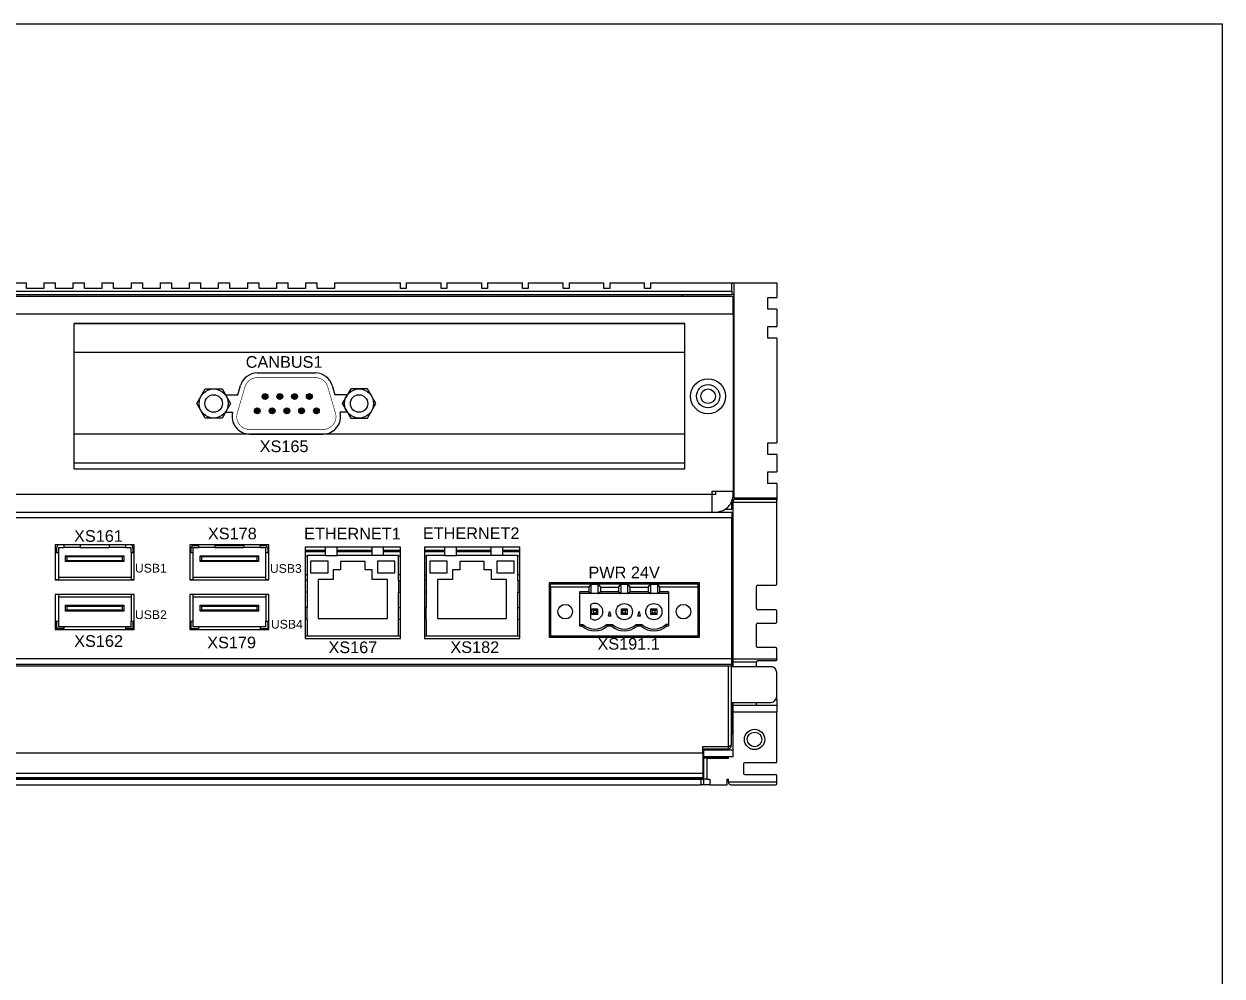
# Model space of a CAD drawing. Extents: x -2364 to 9601, y -871 to 1549.
# Drawn here: x -2149.9 to -1943.9, y 1113.9 to 1277.5 of the extents above; entities that cross this region are included whole.
import ezdxf

# ---------------------------------------------------------------- set-up
doc = ezdxf.new("R2010")
doc.units = 0
doc.layers.get('0').update_dxf_attribs({"linetype": 'CONTINUOUS'})

msp = doc.modelspace()

# ---------------------------------------------------------------- linework, layer by layer
at = {"color": 7, "linetype": 'Continuous'}
for p, q in [((-2151.45959, 1233.02491), (-2149.45959, 1233.02491)), ((-2149.45959, 1232.02491), (-2149.45959, 1233.02491)), ((-2146.45959, 1232.02491), (-2149.45959, 1232.02491)), ((-2146.45959, 1233.02491), (-2144.45959, 1233.02491)), ((-2146.45959, 1233.02491), (-2146.45959, 1232.02491)), ((-2144.45959, 1232.02491), (-2144.45959, 1233.02491)), ((-2141.45959, 1232.02491), (-2144.45959, 1232.02491)), ((-2141.45959, 1233.02491), (-2139.45959, 1233.02491)), ((-2141.45959, 1233.02491), (-2141.45959, 1232.02491)), ((-2139.45959, 1232.02491), (-2139.45959, 1233.02491)), ((-2136.45959, 1232.02491), (-2139.45959, 1232.02491)), ((-2136.45959, 1233.02491), (-2134.45959, 1233.02491)), ((-2136.45959, 1233.02491), (-2136.45959, 1232.02491)), ((-2134.45959, 1232.02491), (-2134.45959, 1233.02491)), ((-2131.45959, 1232.02491), (-2134.45959, 1232.02491)), ((-2131.45959, 1233.02491), (-2129.45959, 1233.02491)), ((-2131.45959, 1233.02491), (-2131.45959, 1232.02491)), ((-2129.45959, 1232.02491), (-2129.45959, 1233.02491)), ((-2126.45959, 1232.02491), (-2129.45959, 1232.02491)), ((-2126.45959, 1233.02491), (-2124.45959, 1233.02491)), ((-2126.45959, 1233.02491), (-2126.45959, 1232.02491)), ((-2124.45959, 1232.02491), (-2124.45959, 1233.02491)), ((-2121.45959, 1232.02491), (-2124.45959, 1232.02491)), ((-2121.45959, 1233.02491), (-2119.45959, 1233.02491)), ((-2121.45959, 1233.02491), (-2121.45959, 1232.02491)), ((-2119.45959, 1232.02491), (-2119.45959, 1233.02491)), ((-2116.45959, 1232.02491), (-2119.45959, 1232.02491)), ((-2116.45959, 1233.02491), (-2114.45959, 1233.02491)), ((-2116.45959, 1233.02491), (-2116.45959, 1232.02491)), ((-2114.45959, 1232.02491), (-2114.45959, 1233.02491)), ((-2111.45959, 1232.02491), (-2114.45959, 1232.02491)), ((-2111.45959, 1233.02491), (-2109.45959, 1233.02491)), ((-2111.45959, 1233.02491), (-2111.45959, 1232.02491)), ((-2109.45959, 1232.02491), (-2109.45959, 1233.02491)), ((-2106.45959, 1232.02491), (-2109.45959, 1232.02491)), ((-2106.45959, 1233.02491), (-2104.45959, 1233.02491)), ((-2106.45959, 1233.02491), (-2106.45959, 1232.02491)), ((-2104.45959, 1232.02491), (-2104.45959, 1233.02491)), ((-2101.45959, 1232.02491), (-2104.45959, 1232.02491)), ((-2101.45959, 1233.02491), (-2099.45959, 1233.02491)), ((-2101.45959, 1233.02491), (-2101.45959, 1232.02491)), ((-2099.45959, 1232.02491), (-2099.45959, 1233.02491)), ((-2096.45959, 1232.02491), (-2099.45959, 1232.02491)), ((-2096.45959, 1233.02491), (-2085.15959, 1233.02491)), ((-2096.45959, 1233.02491), (-2096.45959, 1232.02491)), ((-2085.15959, 1232.02491), (-2085.15959, 1233.02491)), ((-2084.15959, 1232.02491), (-2085.15959, 1232.02491)), ((-2084.15959, 1233.02491), (-2078.15959, 1233.02491)), ((-2084.15959, 1233.02491), (-2084.15959, 1232.02491)), ((-2078.15959, 1232.02491), (-2078.15959, 1233.02491)), ((-2077.15959, 1232.02491), (-2078.15959, 1232.02491)), ((-2077.15959, 1233.02491), (-2071.15959, 1233.02491)), ((-2077.15959, 1233.02491), (-2077.15959, 1232.02491)), ((-2071.15959, 1232.02491), (-2071.15959, 1233.02491)), ((-2070.15959, 1232.02491), (-2071.15959, 1232.02491)), ((-2070.15959, 1233.02491), (-2064.15959, 1233.02491)), ((-2070.15959, 1233.02491), (-2070.15959, 1232.02491)), ((-2064.15959, 1232.02491), (-2064.15959, 1233.02491)), ((-2063.15959, 1232.02491), (-2064.15959, 1232.02491)), ((-2063.15959, 1233.02491), (-2057.15959, 1233.02491)), ((-2063.15959, 1233.02491), (-2063.15959, 1232.02491)), ((-2057.15959, 1232.02491), (-2057.15959, 1233.02491)), ((-2056.15959, 1232.02491), (-2057.15959, 1232.02491)), ((-2056.15959, 1233.02491), (-2050.15959, 1233.02491)), ((-2056.15959, 1233.02491), (-2056.15959, 1232.02491)), ((-2050.15959, 1232.02491), (-2050.15959, 1233.02491)), ((-2049.15959, 1232.02491), (-2050.15959, 1232.02491)), ((-2049.15959, 1233.02491), (-2043.15959, 1233.02491)), ((-2049.15959, 1233.02491), (-2049.15959, 1232.02491)), ((-2043.15959, 1232.02491), (-2043.15959, 1233.02491)), ((-2042.15959, 1232.02491), (-2043.15959, 1232.02491)), ((-2042.15959, 1233.02491), (-2028.15959, 1233.02491)), ((-2042.15959, 1233.02491), (-2042.15959, 1232.02491)), ((-2028.15959, 1233.02491), (-2027.75959, 1233.02491)), ((-2028.15959, 1231.52491), (-2028.15959, 1233.02491)), ((-2027.75959, 1230.72491), (-2027.75959, 1233.02491)), ((-2027.75959, 1233.02491), (-2020.45959, 1233.02491)), ((-2020.45959, 1233.02491), (-2020.45959, 1230.52491)), ((-2280.25959, 1230.72491), (-2027.95959, 1230.72491)), ((-2028.15959, 1231.52491), (-2277.75959, 1231.52491)), ((-2269.25959, 1231.02491), (-2036.65959, 1231.02491)), ((-2036.65959, 1231.02491), (-2028.15959, 1231.02491)), ((-2036.65959, 1230.72491), (-2036.65959, 1231.02491)), ((-2028.15959, 1231.52491), (-2028.15959, 1231.02491)), ((-2027.75959, 1231.02491), (-2028.15959, 1231.02491)), ((-2027.95959, 1227.72491), (-2027.95959, 1230.72491)), ((-2027.95959, 1230.72491), (-2027.75959, 1230.72491)), ((-2027.75959, 1227.72491), (-2027.75959, 1230.72491)), ((-2021.95959, 1230.52491), (-2020.45959, 1230.52491)), ((-2021.95959, 1228.52491), (-2021.95959, 1230.52491)), ((-2280.25959, 1227.72491), (-2027.95959, 1227.72491)), ((-2027.95959, 1227.72491), (-2027.95959, 1197.22791)), ((-2027.95959, 1227.72491), (-2027.75959, 1227.72491)), ((-2027.75959, 1197.22791), (-2027.75959, 1227.72491)), ((-2020.45959, 1228.52491), (-2021.95959, 1228.52491)), ((-2020.45959, 1228.52491), (-2020.45959, 1225.52491)), ((-2141.25959, 1225.82391), (-2141.25959, 1226.02491)), ((-2141.25959, 1226.02491), (-2141.05859, 1226.02491)), ((-2141.25959, 1220.77491), (-2141.25959, 1225.82391)), ((-2141.05859, 1226.02491), (-2036.46059, 1226.02491)), ((-2036.46059, 1226.02491), (-2036.25959, 1226.02491)), ((-2036.25959, 1225.82391), (-2036.25959, 1226.02491)), ((-2036.25959, 1220.77491), (-2036.25959, 1225.82391)), ((-2021.95959, 1225.52491), (-2020.45959, 1225.52491)), ((-2021.95959, 1223.52491), (-2021.95959, 1225.52491)), ((-2020.45959, 1223.52491), (-2021.95959, 1223.52491)), ((-2020.45959, 1223.52491), (-2020.45959, 1205.52491)), ((-2141.25959, 1206.37491), (-2141.25959, 1220.77491)), ((-2036.25959, 1206.27491), (-2036.25959, 1220.77491)), ((-2027.95959, 1218.52491), (-2027.75959, 1218.52491)), ((-2027.75959, 1208.52491), (-2027.95959, 1208.52491)), ((-2141.25959, 1202.37491), (-2141.25959, 1206.37491)), ((-2036.25959, 1201.22591), (-2036.25959, 1206.27491)), ((-2021.95959, 1205.52491), (-2020.45959, 1205.52491)), ((-2021.95959, 1203.52491), (-2021.95959, 1205.52491)), ((-2020.45959, 1203.52491), (-2021.95959, 1203.52491)), ((-2020.45959, 1203.52491), (-2020.45959, 1200.52491)), ((-2141.25959, 1201.22591), (-2141.25959, 1202.37491)), ((-2141.25959, 1201.02491), (-2141.25959, 1201.22591)), ((-2141.25959, 1201.02491), (-2141.05859, 1201.02491)), ((-2141.05859, 1201.02491), (-2036.46059, 1201.02491)), ((-2036.46059, 1201.02491), (-2036.25959, 1201.02491)), ((-2036.25959, 1201.02491), (-2036.25959, 1201.22591)), ((-2021.95959, 1200.52491), (-2020.45959, 1200.52491)), ((-2021.95959, 1198.52491), (-2021.95959, 1200.52491)), ((-2031.56259, 1197.22791), (-2030.95959, 1197.22791)), ((-2031.56259, 1196.62491), (-2031.56259, 1197.22791)), ((-2030.95959, 1197.22791), (-2030.95959, 1196.62491)), ((-2030.95959, 1197.22791), (-2027.95959, 1197.22791)), ((-2027.95959, 1196.62491), (-2027.95959, 1197.22791)), ((-2027.95959, 1197.22791), (-2027.75959, 1197.22791)), ((-2027.75959, 1196.02491), (-2027.75959, 1197.22791)), ((-2020.45959, 1198.52491), (-2021.95959, 1198.52491)), ((-2020.45959, 1198.52491), (-2020.45959, 1196.02491)), ((-2031.56259, 1196.62491), (-2277.95959, 1196.62491)), ((-2030.95959, 1196.62491), (-2031.56259, 1196.62491)), ((-2031.56259, 1193.62491), (-2031.56259, 1196.62491)), ((-2028.15959, 1194.12491), (-2028.15959, 1195.54787)), ((-2028.13117, 1195.62491), (-2027.95959, 1195.62491)), ((-2027.95959, 1195.62491), (-2027.95959, 1195.32491)), ((-2027.95959, 1195.32491), (-2020.45959, 1195.32491)), ((-2027.95959, 1192.62491), (-2027.95959, 1195.32491)), ((-2021.65959, 1196.02491), (-2027.75959, 1196.02491)), ((-2027.75959, 1195.82491), (-2020.65959, 1195.82491)), ((-2021.65959, 1195.82491), (-2021.65959, 1196.02491)), ((-2020.45959, 1196.02491), (-2021.65959, 1196.02491)), ((-2020.45959, 1196.02491), (-2020.45959, 1195.62491)), ((-2020.45959, 1195.32491), (-2020.45959, 1195.62491)), ((-2020.45959, 1181.22491), (-2020.45959, 1195.32491)), ((-2276.75959, 1193.62491), (-2031.56259, 1193.62491)), ((-2028.15959, 1192.62491), (-2276.75959, 1192.62491)), ((-2031.56259, 1193.62491), (-2030.95959, 1193.62491)), ((-2030.95959, 1193.62491), (-2028.15959, 1193.62491)), ((-2029.30128, 1194.12491), (-2028.15959, 1194.12491)), ((-2028.15959, 1193.62491), (-2028.15959, 1192.62491)), ((-2028.15959, 1168.42491), (-2028.15959, 1192.62491)), ((-2028.15959, 1192.62491), (-2027.95959, 1192.62491)), ((-2027.95959, 1182.82491), (-2027.95959, 1192.62491)), ((-2130.92959, 1187.95491), (-2144.47959, 1187.95491)), ((-2144.47959, 1187.95491), (-2144.47959, 1181.95491)), ((-2144.2596, 1187.02491), (-2144.47959, 1187.02491)), ((-2144.47959, 1186.82491), (-2144.2596, 1186.82491)), ((-2144.47959, 1186.67491), (-2144.25959, 1186.67491)), ((-2144.2596, 1187.51491), (-2144.25959, 1186.67491)), ((-2144.25959, 1186.67491), (-2143.95959, 1186.67491)), ((-2143.9596, 1187.51491), (-2143.0096, 1187.51491)), ((-2143.9596, 1187.51491), (-2143.95959, 1186.67491)), ((-2143.95959, 1186.67491), (-2143.95959, 1186.00056)), ((-2143.0096, 1187.95491), (-2143.0096, 1187.51491)), ((-2140.2096, 1187.51491), (-2143.0096, 1187.51491)), ((-2140.2096, 1187.95491), (-2140.2096, 1187.51491)), ((-2140.2096, 1187.51491), (-2135.2096, 1187.51491)), ((-2135.2096, 1187.95491), (-2135.2096, 1187.51491)), ((-2132.4096, 1187.51491), (-2135.2096, 1187.51491)), ((-2132.4096, 1187.95491), (-2132.4096, 1187.51491)), ((-2132.4096, 1187.51491), (-2131.4596, 1187.51491)), ((-2131.4596, 1186.67491), (-2131.4596, 1187.51491)), ((-2131.4596, 1186.67491), (-2131.1596, 1186.67491)), ((-2131.4596, 1186.67491), (-2131.4596, 1186.00056)), ((-2131.1596, 1187.51491), (-2131.1596, 1186.67491)), ((-2130.92959, 1187.02491), (-2131.1596, 1187.02491)), ((-2131.1596, 1186.82491), (-2130.92959, 1186.82491)), ((-2131.1596, 1186.67491), (-2130.92959, 1186.67491)), ((-2130.92959, 1181.95491), (-2130.92959, 1187.95491)), ((-2121.3335, 1187.95491), (-2121.3335, 1181.95491)), ((-2107.7835, 1187.95491), (-2121.3335, 1187.95491)), ((-2121.1596, 1187.02491), (-2121.3335, 1187.02491)), ((-2121.3335, 1186.82491), (-2121.1596, 1186.82491)), ((-2121.3335, 1186.67491), (-2121.1596, 1186.67491)), ((-2121.1596, 1187.32491), (-2121.1596, 1186.67491)), ((-2121.1596, 1186.67491), (-2120.8096, 1186.67491)), ((-2120.8096, 1187.51491), (-2120.8096, 1186.67491)), ((-2120.8096, 1187.51491), (-2119.8596, 1187.51491)), ((-2120.8096, 1186.67491), (-2120.8096, 1182.39491)), ((-2119.8596, 1187.82491), (-2120.6596, 1187.82491)), ((-2119.8596, 1187.95491), (-2119.8596, 1187.82491)), ((-2119.8596, 1187.82491), (-2119.8596, 1187.51491)), ((-2117.0596, 1187.51491), (-2119.8596, 1187.51491)), ((-2117.0596, 1187.95491), (-2117.0596, 1187.82491)), ((-2117.0596, 1187.82491), (-2117.0596, 1187.51491)), ((-2112.0596, 1187.82491), (-2117.0596, 1187.82491)), ((-2117.0596, 1187.51491), (-2112.0596, 1187.51491)), ((-2112.0596, 1187.95491), (-2112.0596, 1187.82491)), ((-2112.0596, 1187.82491), (-2112.0596, 1187.51491)), ((-2109.2596, 1187.51491), (-2112.0596, 1187.51491)), ((-2109.2596, 1187.95491), (-2109.2596, 1187.82491)), ((-2109.2596, 1187.82491), (-2109.2596, 1187.51491)), ((-2108.4596, 1187.82491), (-2109.2596, 1187.82491)), ((-2109.2596, 1187.51491), (-2108.3096, 1187.51491)), ((-2108.3096, 1186.67491), (-2108.3096, 1187.51491)), ((-2108.3096, 1182.39491), (-2108.3096, 1186.67491)), ((-2108.3096, 1186.67491), (-2107.9596, 1186.67491)), ((-2107.9596, 1187.32491), (-2107.9596, 1186.67491)), ((-2107.7835, 1187.02491), (-2107.9596, 1187.02491)), ((-2107.9596, 1186.82491), (-2107.7835, 1186.82491)), ((-2107.9596, 1186.67491), (-2107.7835, 1186.67491)), ((-2107.7835, 1181.95491), (-2107.7835, 1187.95491)), ((-2101.52959, 1187.57491), (-2101.52959, 1171.87491)), ((-2085.12959, 1187.57491), (-2101.52959, 1187.57491)), ((-2098.03455, 1187.02491), (-2101.52959, 1187.02491)), ((-2101.52959, 1186.82491), (-2098.03455, 1186.82491)), ((-2098.03455, 1186.12491), (-2098.03455, 1187.57491)), ((-2096.03455, 1186.12491), (-2096.03455, 1187.57491)), ((-2090.03455, 1187.02491), (-2096.03455, 1187.02491)), ((-2096.03455, 1186.82491), (-2090.03455, 1186.82491)), ((-2090.03455, 1186.12491), (-2090.03455, 1187.57491)), ((-2088.03455, 1186.12491), (-2088.03455, 1187.57491)), ((-2085.12959, 1187.02491), (-2088.03455, 1187.02491)), ((-2088.03455, 1186.82491), (-2085.12959, 1186.82491)), ((-2085.12959, 1171.87491), (-2085.12959, 1187.57491)), ((-2081.02959, 1187.57491), (-2081.02959, 1171.87491)), ((-2064.62959, 1187.57491), (-2081.02959, 1187.57491)), ((-2077.53455, 1187.02491), (-2081.02959, 1187.02491)), ((-2081.02959, 1186.82491), (-2077.53455, 1186.82491)), ((-2077.53455, 1186.12491), (-2077.53455, 1187.57491)), ((-2075.53455, 1186.12491), (-2075.53455, 1187.57491)), ((-2069.53455, 1187.02491), (-2075.53455, 1187.02491)), ((-2075.53455, 1186.82491), (-2069.53455, 1186.82491)), ((-2069.53455, 1186.12491), (-2069.53455, 1187.57491)), ((-2067.53455, 1186.12491), (-2067.53455, 1187.57491)), ((-2064.62959, 1187.02491), (-2067.53455, 1187.02491)), ((-2067.53455, 1186.82491), (-2064.62959, 1186.82491)), ((-2064.62959, 1171.87491), (-2064.62959, 1187.57491)), ((-2143.95959, 1186.00056), (-2143.9596, 1182.39491)), ((-2142.5096, 1185.89491), (-2142.7096, 1186.09491)), ((-2142.7096, 1185.09491), (-2142.7096, 1186.09491)), ((-2142.7096, 1186.09491), (-2132.7096, 1186.09491)), ((-2142.5096, 1185.29491), (-2142.7096, 1185.09491)), ((-2132.7096, 1185.09491), (-2142.7096, 1185.09491)), ((-2132.9096, 1185.89491), (-2142.5096, 1185.89491)), ((-2142.5096, 1185.89491), (-2142.5096, 1185.29491)), ((-2142.5096, 1185.29491), (-2132.9096, 1185.29491)), ((-2132.7096, 1186.09491), (-2132.9096, 1185.89491)), ((-2132.9096, 1185.29491), (-2132.9096, 1185.89491)), ((-2132.7096, 1185.09491), (-2132.9096, 1185.29491)), ((-2132.7096, 1186.09491), (-2132.7096, 1185.09491)), ((-2131.4596, 1186.00056), (-2131.4596, 1182.39491)), ((-2119.5596, 1185.09491), (-2119.5596, 1186.09491)), ((-2119.3596, 1185.89491), (-2119.5596, 1186.09491)), ((-2119.5596, 1186.09491), (-2109.5596, 1186.09491)), ((-2119.3596, 1185.29491), (-2119.5596, 1185.09491)), ((-2109.5596, 1185.09491), (-2119.5596, 1185.09491)), ((-2119.3596, 1185.89491), (-2119.3596, 1185.29491)), ((-2109.7596, 1185.89491), (-2119.3596, 1185.89491)), ((-2119.3596, 1185.29491), (-2109.7596, 1185.29491)), ((-2109.5596, 1186.09491), (-2109.7596, 1185.89491)), ((-2109.7596, 1185.29491), (-2109.7596, 1185.89491)), ((-2109.5596, 1185.09491), (-2109.7596, 1185.29491)), ((-2109.5596, 1186.09491), (-2109.5596, 1185.09491)), ((-2101.20955, 1186.02491), (-2101.52959, 1186.02491)), ((-2098.03455, 1186.12491), (-2101.20955, 1186.12491)), ((-2101.20955, 1186.12491), (-2101.20955, 1181.82491)), ((-2100.58455, 1185.18613), (-2100.58455, 1183.18613)), ((-2097.58455, 1185.18613), (-2100.58455, 1185.18613)), ((-2098.03455, 1186.12491), (-2096.03455, 1186.12491)), ((-2097.58455, 1183.18613), (-2097.58455, 1185.18613)), ((-2090.03455, 1186.12491), (-2096.03455, 1186.12491)), ((-2091.23455, 1185.12491), (-2095.43455, 1185.12491)), ((-2095.43455, 1185.12491), (-2095.43455, 1183.67491)), ((-2091.23455, 1183.67491), (-2091.23455, 1185.12491)), ((-2088.03455, 1186.12491), (-2090.03455, 1186.12491)), ((-2089.08455, 1185.18613), (-2089.08455, 1183.18613)), ((-2086.08455, 1185.18613), (-2089.08455, 1185.18613)), ((-2085.45955, 1186.12491), (-2088.03455, 1186.12491)), ((-2086.08455, 1183.18613), (-2086.08455, 1185.18613)), ((-2085.45955, 1181.82491), (-2085.45955, 1186.12491)), ((-2085.12959, 1186.02491), (-2085.45955, 1186.02491)), ((-2080.70955, 1186.02491), (-2081.02959, 1186.02491)), ((-2080.70955, 1186.12491), (-2080.70955, 1181.82491)), ((-2077.53455, 1186.12491), (-2080.70955, 1186.12491)), ((-2080.08455, 1185.18613), (-2080.08455, 1183.18613)), ((-2077.08455, 1185.18613), (-2080.08455, 1185.18613)), ((-2077.53455, 1186.12491), (-2075.53455, 1186.12491)), ((-2077.08455, 1183.18613), (-2077.08455, 1185.18613)), ((-2069.53455, 1186.12491), (-2075.53455, 1186.12491)), ((-2074.93455, 1185.12491), (-2074.93455, 1183.67491)), ((-2070.73455, 1185.12491), (-2074.93455, 1185.12491)), ((-2070.73455, 1183.67491), (-2070.73455, 1185.12491)), ((-2067.53455, 1186.12491), (-2069.53455, 1186.12491)), ((-2068.58455, 1185.18613), (-2068.58455, 1183.18613)), ((-2065.58455, 1185.18613), (-2068.58455, 1185.18613)), ((-2064.95955, 1186.12491), (-2067.53455, 1186.12491)), ((-2065.58455, 1183.18613), (-2065.58455, 1185.18613)), ((-2064.95955, 1181.82491), (-2064.95955, 1186.12491)), ((-2064.62959, 1186.02491), (-2064.95955, 1186.02491)), ((-2131.4596, 1182.39491), (-2143.9596, 1182.39491)), ((-2143.9596, 1182.39491), (-2143.95959, 1181.9739)), ((-2131.4596, 1182.39491), (-2131.4596, 1181.9739)), ((-2120.8096, 1182.39491), (-2120.8096, 1181.9739)), ((-2108.3096, 1182.39491), (-2120.8096, 1182.39491)), ((-2108.3096, 1181.9739), (-2108.3096, 1182.39491)), ((-2101.20955, 1182.82491), (-2101.52959, 1182.82491)), ((-2100.58455, 1183.18613), (-2097.58455, 1183.18613)), ((-2096.68455, 1183.67491), (-2096.68455, 1182.02491)), ((-2095.43455, 1183.67491), (-2096.68455, 1183.67491)), ((-2089.98455, 1183.67491), (-2091.23455, 1183.67491)), ((-2089.98455, 1182.02491), (-2089.98455, 1183.67491)), ((-2089.08455, 1183.18613), (-2086.08455, 1183.18613)), ((-2085.12959, 1182.82491), (-2085.45955, 1182.82491)), ((-2080.70955, 1182.82491), (-2081.02959, 1182.82491)), ((-2080.08455, 1183.18613), (-2077.08455, 1183.18613)), ((-2076.18455, 1183.67491), (-2076.18455, 1182.02491)), ((-2074.93455, 1183.67491), (-2076.18455, 1183.67491)), ((-2069.48455, 1183.67491), (-2070.73455, 1183.67491)), ((-2069.48455, 1182.02491), (-2069.48455, 1183.67491)), ((-2068.58455, 1183.18613), (-2065.58455, 1183.18613)), ((-2064.62959, 1182.82491), (-2064.95955, 1182.82491)), ((-2028.15959, 1182.82491), (-2027.95959, 1182.82491)), ((-2027.95959, 1168.39989), (-2027.95959, 1182.82491)), ((-2143.95959, 1181.9739), (-2144.47959, 1181.97491)), ((-2144.47959, 1181.95491), (-2130.92959, 1181.95491)), ((-2130.92959, 1181.97491), (-2131.4596, 1181.9739)), ((-2120.8096, 1181.9739), (-2121.3335, 1181.97491)), ((-2121.3335, 1181.95491), (-2107.7835, 1181.95491)), ((-2107.7835, 1181.97491), (-2108.3096, 1181.9739)), ((-2101.20955, 1181.82491), (-2101.52959, 1181.82491)), ((-2101.20955, 1181.82491), (-2101.20955, 1179.82491)), ((-2099.28455, 1182.02491), (-2099.28455, 1175.32491)), ((-2096.68455, 1182.02491), (-2099.28455, 1182.02491)), ((-2087.38455, 1182.02491), (-2089.98455, 1182.02491)), ((-2087.38455, 1175.32491), (-2087.38455, 1182.02491)), ((-2085.45955, 1181.82491), (-2085.12959, 1181.82491)), ((-2085.45955, 1181.82491), (-2085.45955, 1179.82491)), ((-2080.70955, 1181.82491), (-2081.02959, 1181.82491)), ((-2080.70955, 1181.82491), (-2080.70955, 1179.82491)), ((-2078.78455, 1182.02491), (-2078.78455, 1175.32491)), ((-2076.18455, 1182.02491), (-2078.78455, 1182.02491)), ((-2066.88455, 1182.02491), (-2069.48455, 1182.02491)), ((-2066.88455, 1175.32491), (-2066.88455, 1182.02491)), ((-2064.95955, 1181.82491), (-2064.95955, 1179.82491)), ((-2064.95955, 1181.82491), (-2064.62959, 1181.82491)), ((-2033.75959, 1181.42491), (-2059.55959, 1181.42491)), ((-2059.55959, 1181.42491), (-2059.55959, 1172.12491)), ((-2033.95959, 1181.22491), (-2059.3596, 1181.22491)), ((-2059.3596, 1180.72491), (-2059.3596, 1181.22491)), ((-2059.3596, 1180.72491), (-2059.3596, 1172.32491)), ((-2052.7146, 1180.72491), (-2059.3596, 1180.72491)), ((-2052.7146, 1180.72491), (-2052.3446, 1181.19807)), ((-2052.7146, 1179.89991), (-2052.7146, 1180.72491)), ((-2052.3446, 1181.19807), (-2051.13459, 1181.19807)), ((-2052.3446, 1179.5883), (-2052.3446, 1181.19807)), ((-2051.13459, 1179.5883), (-2051.13459, 1181.19807)), ((-2051.13459, 1181.19807), (-2050.7646, 1180.72491)), ((-2050.7646, 1180.72491), (-2047.6346, 1180.72491)), ((-2050.7646, 1180.72491), (-2050.7646, 1179.89991)), ((-2047.6346, 1180.72491), (-2047.2646, 1181.19807)), ((-2047.6346, 1180.72491), (-2047.6346, 1179.89991)), ((-2047.2646, 1181.19807), (-2046.05459, 1181.19807)), ((-2047.2646, 1181.19807), (-2047.2646, 1179.5883)), ((-2046.05459, 1179.5883), (-2046.05459, 1181.19807)), ((-2046.05459, 1181.19807), (-2045.6846, 1180.72491)), ((-2045.6846, 1180.72491), (-2042.5546, 1180.72491)), ((-2045.6846, 1180.72491), (-2045.6846, 1179.89991)), ((-2042.5546, 1180.72491), (-2042.1846, 1181.19807)), ((-2042.5546, 1180.72491), (-2042.5546, 1179.89991)), ((-2042.1846, 1181.19807), (-2040.9746, 1181.19807)), ((-2042.1846, 1181.19807), (-2042.1846, 1179.5883)), ((-2040.9746, 1181.19807), (-2040.6046, 1180.72491)), ((-2040.9746, 1181.19807), (-2040.9746, 1179.5883)), ((-2033.95959, 1180.72491), (-2040.6046, 1180.72491)), ((-2040.6046, 1180.72491), (-2040.60459, 1179.89991)), ((-2038.85959, 1181.42491), (-2038.85959, 1181.22491)), ((-2033.9596, 1175.52819), (-2033.95959, 1180.72491)), ((-2033.95959, 1180.72491), (-2033.95959, 1181.22491)), ((-2033.75959, 1172.12491), (-2033.75959, 1181.42491)), ((-2023.95959, 1177.02491), (-2023.95959, 1180.82491)), ((-2023.75959, 1181.02491), (-2020.65959, 1181.02491)), ((-2130.92959, 1179.45491), (-2144.47959, 1179.45491)), ((-2144.47959, 1179.45491), (-2144.47959, 1173.45491)), ((-2143.95959, 1179.45491), (-2143.9596, 1179.01491)), ((-2143.9596, 1179.01491), (-2131.4596, 1179.01491)), ((-2143.9596, 1179.01491), (-2143.95959, 1174.87491)), ((-2131.4596, 1179.45491), (-2131.4596, 1179.01491)), ((-2131.4596, 1179.01491), (-2131.4596, 1174.87491)), ((-2130.92959, 1173.45491), (-2130.92959, 1179.45491)), ((-2107.7835, 1179.45491), (-2121.3335, 1179.45491)), ((-2121.3335, 1179.45491), (-2121.3335, 1173.45491)), ((-2120.8096, 1179.45491), (-2120.8096, 1179.01491)), ((-2120.8096, 1179.01491), (-2108.3096, 1179.01491)), ((-2120.8096, 1179.01491), (-2120.8096, 1174.87491)), ((-2108.3096, 1179.45491), (-2108.3096, 1179.01491)), ((-2108.3096, 1179.01491), (-2108.3096, 1174.87491)), ((-2107.7835, 1173.45491), (-2107.7835, 1179.45491)), ((-2101.20955, 1179.82491), (-2101.52959, 1179.82491)), ((-2101.20955, 1179.82491), (-2101.20955, 1177.22491)), ((-2085.45955, 1179.82491), (-2085.12959, 1179.82491)), ((-2085.45955, 1177.22491), (-2085.45955, 1179.82491)), ((-2080.70955, 1179.82491), (-2081.02959, 1179.82491)), ((-2080.70955, 1179.82491), (-2080.70955, 1177.22491)), ((-2064.95955, 1179.82491), (-2064.62959, 1179.82491)), ((-2064.95955, 1177.22491), (-2064.95955, 1179.82491)), ((-2054.2796, 1179.5883), (-2054.2796, 1179.89991)), ((-2052.7146, 1179.89991), (-2054.2796, 1179.89991)), ((-2054.2796, 1174.29491), (-2054.2796, 1179.5883)), ((-2052.38361, 1179.5883), (-2054.2796, 1179.5883)), ((-2052.7146, 1179.89991), (-2052.38361, 1179.5883)), ((-2052.3446, 1179.5883), (-2052.38361, 1179.5883)), ((-2051.13459, 1179.5883), (-2052.3446, 1179.5883)), ((-2051.13459, 1179.5883), (-2051.09558, 1179.5883)), ((-2050.7646, 1179.89991), (-2051.09558, 1179.5883)), ((-2047.30361, 1179.5883), (-2051.09558, 1179.5883)), ((-2047.6346, 1179.89991), (-2050.7646, 1179.89991)), ((-2047.30361, 1179.5883), (-2047.6346, 1179.89991)), ((-2047.30361, 1179.5883), (-2047.2646, 1179.5883)), ((-2046.05459, 1179.5883), (-2047.2646, 1179.5883)), ((-2046.05459, 1179.5883), (-2046.01558, 1179.5883)), ((-2045.6846, 1179.89991), (-2046.01558, 1179.5883)), ((-2042.22361, 1179.5883), (-2046.01558, 1179.5883)), ((-2042.5546, 1179.89991), (-2045.6846, 1179.89991)), ((-2042.22361, 1179.5883), (-2042.5546, 1179.89991)), ((-2042.22361, 1179.5883), (-2042.1846, 1179.5883)), ((-2040.9746, 1179.5883), (-2042.1846, 1179.5883)), ((-2040.93558, 1179.5883), (-2040.9746, 1179.5883)), ((-2040.93558, 1179.5883), (-2040.60459, 1179.89991)), ((-2039.03959, 1179.5883), (-2040.93558, 1179.5883)), ((-2039.03959, 1179.89991), (-2040.60459, 1179.89991)), ((-2039.03959, 1179.5883), (-2039.0396, 1174.29491)), ((-2039.03959, 1179.89991), (-2039.03959, 1179.5883)), ((-2142.7096, 1177.59491), (-2132.7096, 1177.59491)), ((-2142.5096, 1177.39491), (-2142.7096, 1177.59491)), ((-2142.7096, 1176.59491), (-2142.7096, 1177.59491)), ((-2142.5096, 1176.79491), (-2142.7096, 1176.59491)), ((-2132.7096, 1176.59491), (-2142.7096, 1176.59491)), ((-2132.9096, 1177.39491), (-2142.5096, 1177.39491)), ((-2142.5096, 1177.39491), (-2142.5096, 1176.79491)), ((-2142.5096, 1176.79491), (-2132.9096, 1176.79491)), ((-2132.7096, 1177.59491), (-2132.9096, 1177.39491)), ((-2132.9096, 1176.79491), (-2132.9096, 1177.39491)), ((-2132.7096, 1176.59491), (-2132.9096, 1176.79491)), ((-2132.7096, 1177.59491), (-2132.7096, 1176.59491)), ((-2119.5596, 1177.59491), (-2109.5596, 1177.59491)), ((-2119.5596, 1176.59491), (-2119.5596, 1177.59491)), ((-2119.3596, 1177.39491), (-2119.5596, 1177.59491)), ((-2119.3596, 1176.79491), (-2119.5596, 1176.59491)), ((-2109.5596, 1176.59491), (-2119.5596, 1176.59491)), ((-2109.7596, 1177.39491), (-2119.3596, 1177.39491)), ((-2119.3596, 1177.39491), (-2119.3596, 1176.79491)), ((-2119.3596, 1176.79491), (-2109.7596, 1176.79491)), ((-2109.5596, 1177.59491), (-2109.7596, 1177.39491)), ((-2109.7596, 1176.79491), (-2109.7596, 1177.39491)), ((-2109.5596, 1176.59491), (-2109.7596, 1176.79491)), ((-2109.5596, 1177.59491), (-2109.5596, 1176.59491)), ((-2101.20955, 1177.22491), (-2101.52959, 1177.22491)), ((-2101.20955, 1175.22491), (-2101.20955, 1177.22491)), ((-2085.45955, 1175.22491), (-2085.45955, 1177.22491)), ((-2085.45955, 1177.22491), (-2085.12959, 1177.22491)), ((-2080.70955, 1177.22491), (-2081.02959, 1177.22491)), ((-2080.70955, 1175.22491), (-2080.70955, 1177.22491)), ((-2064.95955, 1177.22491), (-2064.62959, 1177.22491)), ((-2064.95955, 1175.22491), (-2064.95955, 1177.22491)), ((-2052.4396, 1175.28247), (-2052.4396, 1177.70734)), ((-2052.2396, 1176.99491), (-2051.97165, 1176.72696)), ((-2052.2396, 1176.99491), (-2051.23959, 1176.99491)), ((-2052.2396, 1175.99491), (-2052.2396, 1176.99491)), ((-2051.97165, 1176.26286), (-2052.2396, 1175.99491)), ((-2051.97165, 1176.72696), (-2051.50754, 1176.72696)), ((-2051.97165, 1176.72696), (-2051.97165, 1176.26286)), ((-2051.50754, 1176.26286), (-2051.97165, 1176.26286)), ((-2051.23959, 1176.99491), (-2051.50754, 1176.72696)), ((-2051.50754, 1176.72696), (-2051.50754, 1176.26286)), ((-2051.50754, 1176.26286), (-2051.23959, 1175.99491)), ((-2051.23959, 1176.99491), (-2051.23959, 1175.99491)), ((-2049.40056, 1175.74491), (-2049.1996, 1176.49491)), ((-2049.1996, 1176.49491), (-2048.99863, 1175.74491)), ((-2047.1596, 1175.99491), (-2047.1596, 1176.99491)), ((-2046.89165, 1176.72696), (-2047.1596, 1176.99491)), ((-2047.1596, 1176.99491), (-2046.15959, 1176.99491)), ((-2047.1596, 1175.99491), (-2046.89165, 1176.26286)), ((-2046.89165, 1176.72696), (-2046.42754, 1176.72696)), ((-2046.89165, 1176.26286), (-2046.89165, 1176.72696)), ((-2046.42754, 1176.26286), (-2046.89165, 1176.26286)), ((-2046.42754, 1176.72696), (-2046.15959, 1176.99491)), ((-2046.42754, 1176.26286), (-2046.42754, 1176.72696)), ((-2046.15959, 1175.99491), (-2046.42754, 1176.26286)), ((-2046.15959, 1176.99491), (-2046.15959, 1175.99491)), ((-2044.32056, 1175.74491), (-2044.1196, 1176.49491)), ((-2044.1196, 1176.49491), (-2043.91863, 1175.74491)), ((-2042.0796, 1176.99491), (-2041.07959, 1176.99491)), ((-2041.81165, 1176.72696), (-2042.0796, 1176.99491)), ((-2042.0796, 1175.99491), (-2042.0796, 1176.99491)), ((-2042.0796, 1175.99491), (-2041.81165, 1176.26286)), ((-2041.81165, 1176.72696), (-2041.34754, 1176.72696)), ((-2041.81165, 1176.26286), (-2041.81165, 1176.72696)), ((-2041.34754, 1176.26286), (-2041.81165, 1176.26286)), ((-2041.34754, 1176.72696), (-2041.07959, 1176.99491)), ((-2041.34754, 1176.26286), (-2041.34754, 1176.72696)), ((-2041.07959, 1175.99491), (-2041.34754, 1176.26286)), ((-2041.07959, 1176.99491), (-2041.07959, 1175.99491)), ((-2020.65959, 1176.82491), (-2023.75959, 1176.82491)), ((-2020.45959, 1174.72491), (-2020.45959, 1176.62491)), ((-2144.47959, 1174.87491), (-2144.25959, 1174.87491)), ((-2144.25959, 1174.87491), (-2144.2596, 1173.59491)), ((-2144.25959, 1174.87491), (-2143.95959, 1174.87491)), ((-2143.95959, 1174.87491), (-2143.9596, 1173.89491)), ((-2131.4596, 1174.87491), (-2131.1596, 1174.87491)), ((-2131.4596, 1173.89491), (-2131.4596, 1174.87491)), ((-2131.1596, 1174.87491), (-2130.92959, 1174.87491)), ((-2131.1596, 1174.87491), (-2131.1596, 1173.59491)), ((-2121.3335, 1174.87491), (-2121.1596, 1174.87491)), ((-2121.1596, 1174.87491), (-2120.8096, 1174.87491)), ((-2121.1596, 1174.87491), (-2121.1596, 1173.52491)), ((-2120.8096, 1174.87491), (-2120.8096, 1173.89491)), ((-2108.3096, 1173.89491), (-2108.3096, 1174.87491)), ((-2108.3096, 1174.87491), (-2107.9596, 1174.87491)), ((-2107.9596, 1174.87491), (-2107.7835, 1174.87491)), ((-2107.9596, 1174.87491), (-2107.9596, 1173.52491)), ((-2101.20955, 1175.22491), (-2101.52959, 1175.22491)), ((-2101.20955, 1175.22491), (-2101.20955, 1172.32491)), ((-2099.28455, 1175.32491), (-2087.38455, 1175.32491)), ((-2085.45955, 1175.22491), (-2085.12959, 1175.22491)), ((-2085.45955, 1172.32491), (-2085.45955, 1175.22491)), ((-2080.70955, 1175.22491), (-2081.02959, 1175.22491)), ((-2080.70955, 1175.22491), (-2080.70955, 1172.32491)), ((-2078.78455, 1175.32491), (-2066.88455, 1175.32491)), ((-2064.95955, 1175.22491), (-2064.62959, 1175.22491)), ((-2064.95955, 1172.32491), (-2064.95955, 1175.22491)), ((-2054.2796, 1174.29491), (-2053.7792, 1174.29491)), ((-2054.2796, 1173.99491), (-2054.2796, 1174.29491)), ((-2051.23959, 1175.99491), (-2052.2396, 1175.99491)), ((-2049.69999, 1174.29491), (-2048.6992, 1174.29491)), ((-2048.99863, 1175.74491), (-2049.40056, 1175.74491)), ((-2046.15959, 1175.99491), (-2047.1596, 1175.99491)), ((-2044.61999, 1174.29491), (-2043.6192, 1174.29491)), ((-2043.91863, 1175.74491), (-2044.32056, 1175.74491)), ((-2041.07959, 1175.99491), (-2042.0796, 1175.99491)), ((-2039.0396, 1174.29491), (-2039.53999, 1174.29491)), ((-2039.0396, 1174.29491), (-2039.0396, 1173.99491)), ((-2033.95007, 1174.00604), (-2033.9596, 1175.52819)), ((-2023.95959, 1170.52491), (-2023.95959, 1174.32491)), ((-2023.75959, 1174.52491), (-2020.65959, 1174.52491)), ((-2144.47959, 1173.45491), (-2130.92959, 1173.45491)), ((-2144.2596, 1173.45491), (-2144.2596, 1173.59491)), ((-2143.0096, 1173.59491), (-2144.2596, 1173.59491)), ((-2143.0096, 1173.89491), (-2143.9596, 1173.89491)), ((-2143.0096, 1173.89491), (-2143.0096, 1173.59491)), ((-2132.4096, 1173.89491), (-2143.0096, 1173.89491)), ((-2143.0096, 1173.59491), (-2143.0096, 1173.45491)), ((-2132.4096, 1173.89491), (-2132.4096, 1173.59491)), ((-2131.4596, 1173.89491), (-2132.4096, 1173.89491)), ((-2132.4096, 1173.59491), (-2132.4096, 1173.45491)), ((-2131.1596, 1173.59491), (-2132.4096, 1173.59491)), ((-2131.1596, 1173.59491), (-2131.1596, 1173.45491)), ((-2121.3335, 1173.45491), (-2107.7835, 1173.45491)), ((-2121.1596, 1173.45491), (-2121.1596, 1173.52491)), ((-2119.8596, 1173.52491), (-2121.1596, 1173.52491)), ((-2119.8596, 1173.89491), (-2120.8096, 1173.89491)), ((-2109.2596, 1173.89491), (-2119.8596, 1173.89491)), ((-2119.8596, 1173.89491), (-2119.8596, 1173.45491)), ((-2108.3096, 1173.89491), (-2109.2596, 1173.89491)), ((-2109.2596, 1173.89491), (-2109.2596, 1173.45491)), ((-2107.9596, 1173.52491), (-2109.2596, 1173.52491)), ((-2107.9596, 1173.52491), (-2107.9596, 1173.45491)), ((-2101.52959, 1172.32491), (-2101.20955, 1172.32491)), ((-2101.20955, 1172.32491), (-2085.45955, 1172.32491)), ((-2085.45955, 1172.32491), (-2085.12959, 1172.32491)), ((-2081.02959, 1172.32491), (-2080.70955, 1172.32491)), ((-2080.70955, 1172.32491), (-2064.95955, 1172.32491)), ((-2064.95955, 1172.32491), (-2064.62959, 1172.32491)), ((-2059.55959, 1172.32491), (-2059.3596, 1172.32491)), ((-2059.55959, 1172.12491), (-2033.75959, 1172.12491)), ((-2059.3596, 1172.32491), (-2034.6596, 1172.32491)), ((-2053.89366, 1173.99491), (-2054.2796, 1173.99491)), ((-2048.81366, 1173.99491), (-2049.58553, 1173.99491)), ((-2043.73366, 1173.99491), (-2044.50553, 1173.99491)), ((-2039.0396, 1173.99491), (-2039.42553, 1173.99491)), ((-2034.6596, 1172.32491), (-2033.95959, 1172.32491)), ((-2034.6596, 1172.32491), (-2034.6596, 1172.12491)), ((-2033.95959, 1172.32491), (-2033.95007, 1174.00604)), ((-2101.52959, 1171.87491), (-2085.12959, 1171.87491)), ((-2081.02959, 1171.87491), (-2064.62959, 1171.87491)), ((-2020.65959, 1170.32491), (-2023.75959, 1170.32491)), ((-2020.45959, 1168.39989), (-2020.45959, 1170.12491)), ((-2186.65959, 1168.42491), (-2028.15959, 1168.42491)), ((-2028.14989, 1167.41787), (-2028.15959, 1168.42491)), ((-2027.95959, 1168.39989), (-2020.45959, 1168.39989)), ((-2027.95959, 1168.0047), (-2027.95959, 1168.39989)), ((-2027.95959, 1167.79989), (-2027.95959, 1168.0047)), ((-2020.65959, 1168.02491), (-2023.75959, 1168.02491)), ((-2020.45959, 1168.39989), (-2020.45959, 1168.22491)), ((-2028.14989, 1167.41787), (-2186.65959, 1167.42491)), ((-2186.64959, 1167.19989), (-2028.75959, 1167.19989)), ((-2028.75959, 1153.33071), (-2028.75959, 1167.19989)), ((-2028.27367, 1167.16681), (-2028.25959, 1167.01616)), ((-2028.25959, 1167.01616), (-2028.25959, 1160.89989)), ((-2021.45959, 1167.01616), (-2028.25959, 1167.01616)), ((-2028.14989, 1167.41787), (-2028.15959, 1167.01616)), ((-2027.95959, 1167.01616), (-2027.95959, 1167.79989)), ((-2023.95959, 1167.79989), (-2027.95959, 1167.79989)), ((-2023.95959, 1167.82491), (-2023.95959, 1167.79989)), ((-2023.95959, 1167.01616), (-2023.95959, 1167.79989)), ((-2020.45959, 1161.89989), (-2020.45959, 1166.01234)), ((-2020.45959, 1161.39989), (-2020.45959, 1161.89989)), ((-2028.25959, 1160.89989), (-2021.45959, 1160.89989)), ((-2028.25959, 1160.89989), (-2028.25959, 1153.61578)), ((-2028.15959, 1160.89989), (-2028.15959, 1155.72491)), ((-2027.95959, 1160.39989), (-2027.95959, 1160.89989)), ((-2027.95959, 1159.19989), (-2027.95959, 1160.39989)), ((-2027.95959, 1160.39989), (-2023.95959, 1160.39989)), ((-2023.95959, 1160.39989), (-2023.95959, 1160.89989)), ((-2023.95959, 1160.39989), (-2020.45959, 1160.39989)), ((-2020.45959, 1161.39989), (-2020.45959, 1160.39989)), ((-2020.45959, 1160.39989), (-2020.45959, 1159.19989)), ((-2020.45959, 1159.19989), (-2027.95959, 1159.19989)), ((-2027.95959, 1152.72491), (-2027.95959, 1159.19989)), ((-2020.45959, 1150.72491), (-2020.45959, 1159.19989)), ((-2033.15959, 1152.17848), (-2272.75959, 1152.17848)), ((-2033.15959, 1152.93071), (-2033.15959, 1153.33071)), ((-2033.15959, 1153.33071), (-2028.75959, 1153.33071)), ((-2033.15959, 1152.17848), (-2033.15959, 1152.93071)), ((-2033.15959, 1152.93071), (-2028.75959, 1152.93071)), ((-2033.15959, 1152.72491), (-2032.95959, 1152.72491)), ((-2033.15959, 1152.17848), (-2033.15959, 1151.12491)), ((-2032.95959, 1151.42491), (-2033.15959, 1151.42491)), ((-2032.95959, 1152.72491), (-2028.95959, 1152.72491)), ((-2032.95959, 1151.52491), (-2032.95959, 1152.72491)), ((-2027.95959, 1151.52491), (-2032.95959, 1151.52491)), ((-2032.95959, 1151.42491), (-2032.95959, 1151.52491)), ((-2032.95959, 1151.42491), (-2028.75959, 1151.42491)), ((-2028.95959, 1152.92491), (-2028.95959, 1152.72491)), ((-2028.95959, 1152.72491), (-2027.95959, 1152.72491)), ((-2028.75959, 1152.93071), (-2028.75959, 1153.33071)), ((-2028.75959, 1151.32491), (-2028.75959, 1151.42491)), ((-2027.95959, 1151.52491), (-2027.95959, 1152.72491)), ((-2033.15959, 1151.32491), (-2032.95959, 1151.32491)), ((-2033.15959, 1151.12491), (-2033.15959, 1148.71964)), ((-2032.95959, 1151.12491), (-2033.15959, 1151.12491)), ((-2032.95959, 1147.72491), (-2032.95959, 1151.32491)), ((-2032.45959, 1151.32491), (-2032.95959, 1151.32491)), ((-2032.45959, 1151.32491), (-2032.45959, 1147.72491)), ((-2032.45959, 1151.32491), (-2028.75959, 1151.32491)), ((-2026.15959, 1150.32491), (-2026.15959, 1148.72491)), ((-2020.65959, 1150.52491), (-2025.95959, 1150.52491)), ((-2272.75959, 1147.96934), (-2033.15959, 1147.96934)), ((-2033.15959, 1147.88761), (-2272.75959, 1147.88761)), ((-2268.95959, 1147.72491), (-2124.15959, 1147.72491)), ((-2154.20959, 1148.72491), (-2149.70959, 1148.72491)), ((-2149.70959, 1148.72491), (-2124.15959, 1148.72491)), ((-2124.15959, 1148.72491), (-2047.15959, 1148.72491)), ((-2124.15959, 1147.72491), (-2124.15959, 1147.88761)), ((-2124.15959, 1147.82491), (-2047.15959, 1147.82491)), ((-2124.15959, 1147.72491), (-2047.15959, 1147.72491)), ((-2047.15959, 1148.72491), (-2044.20959, 1148.72491)), ((-2047.15959, 1147.72491), (-2047.15959, 1147.88761)), ((-2047.15959, 1147.72491), (-2036.95959, 1147.72491)), ((-2044.20959, 1148.72491), (-2039.70959, 1148.72491)), ((-2039.70959, 1148.72491), (-2036.95959, 1148.72491)), ((-2036.95959, 1148.72491), (-2033.15959, 1148.71964)), ((-2036.95959, 1147.72491), (-2036.95959, 1147.88761)), ((-2036.75959, 1147.82491), (-2036.95959, 1147.82491)), ((-2036.95959, 1147.72491), (-2036.75959, 1147.72491)), ((-2036.75959, 1147.72491), (-2036.75959, 1147.88761)), ((-2036.75959, 1147.72491), (-2036.25959, 1147.72491)), ((-2036.25959, 1147.88761), (-2036.25959, 1147.72491)), ((-2036.25959, 1147.72491), (-2033.45959, 1147.72491)), ((-2033.45959, 1146.72491), (-2033.45959, 1147.72491)), ((-2033.45959, 1147.72491), (-2032.95959, 1147.72491)), ((-2033.15959, 1148.71964), (-2033.15959, 1148.32491)), ((-2032.95959, 1148.32491), (-2033.15959, 1148.32491)), ((-2033.15959, 1148.32491), (-2033.15959, 1147.96934)), ((-2033.15959, 1147.96934), (-2033.15959, 1147.88761)), ((-2032.95959, 1146.72491), (-2032.95959, 1147.72491)), ((-2032.45959, 1147.72491), (-2032.95959, 1147.72491)), ((-2032.45959, 1147.72491), (-2031.95959, 1147.72491)), ((-2031.95959, 1147.72491), (-2031.95959, 1146.72491)), ((-2028.95959, 1146.72491), (-2028.95959, 1147.72491)), ((-2028.95959, 1147.72491), (-2028.75959, 1147.72491)), ((-2028.75959, 1147.22491), (-2028.75959, 1147.72491)), ((-2025.95959, 1148.52491), (-2020.65959, 1148.52491)), ((-2020.45959, 1147.22491), (-2020.45959, 1148.32491)), ((-2272.45959, 1146.72491), (-2033.45959, 1146.72491)), ((-2032.95959, 1146.72491), (-2033.45959, 1146.72491)), ((-2031.95959, 1146.72491), (-2032.95959, 1146.72491)), ((-2031.95959, 1146.72491), (-2028.95959, 1146.72491)), ((-2028.75959, 1147.22491), (-2020.45959, 1147.22491)), ((-2028.25959, 1146.72491), (-2020.65959, 1146.72491)), ((-2020.45959, 1146.92491), (-2020.45959, 1147.22491))]:
    msp.add_line(p, q, dxfattribs=at)
for p, q in [((-2036.25959, 1226.02491), (-2141.25959, 1226.02491)), ((-2141.25959, 1202.02491), (-2141.25959, 1226.02491)), ((-2036.25959, 1202.02491), (-2036.25959, 1226.02491)), ((-2036.25959, 1221.02491), (-2141.25959, 1221.02491)), ((-2109.76312, 1217.52491), (-2099.75607, 1217.52491)), ((-2113.11077, 1213.77491), (-2112.64122, 1215.37141)), ((-2096.87797, 1215.37141), (-2096.40842, 1213.77491)), ((-2120.14635, 1212.27491), (-2118.70297, 1214.77491)), ((-2118.70297, 1214.77491), (-2115.81622, 1214.77491)), ((-2115.81622, 1214.77491), (-2114.37284, 1212.27491)), ((-2115.23887, 1213.77491), (-2113.11077, 1213.77491)), ((-2094.28032, 1213.77491), (-2096.40842, 1213.77491)), ((-2093.70297, 1214.77491), (-2095.14635, 1212.27491)), ((-2090.81622, 1214.77491), (-2093.70297, 1214.77491)), ((-2089.37284, 1212.27491), (-2090.81622, 1214.77491)), ((-2118.70297, 1209.77491), (-2120.14635, 1212.27491)), ((-2114.37284, 1212.27491), (-2115.81622, 1209.77491)), ((-2095.14635, 1212.27491), (-2093.70297, 1209.77491)), ((-2090.81622, 1209.77491), (-2089.37284, 1212.27491)), ((-2115.81622, 1209.77491), (-2118.70297, 1209.77491)), ((-2115.23887, 1210.77491), (-2113.99139, 1210.77491)), ((-2094.28032, 1210.77491), (-2095.5278, 1210.77491)), ((-2093.70297, 1209.77491), (-2090.81622, 1209.77491)), ((-2036.25959, 1207.02491), (-2141.25959, 1207.02491)), ((-2098.43254, 1207.02491), (-2111.08665, 1207.02491)), ((-2111.08665, 1207.02491), (-2098.43254, 1207.02491)), ((-2036.25959, 1202.02491), (-2141.25959, 1202.02491))]:
    msp.add_line(p, q)
at = {"color": 2, "linetype": 'Continuous'}
for p, q in [((-2038.65959, 1181.42491), (-2038.65959, 1181.22491)), ((-2020.59357, 1161.39989), (-2020.45959, 1161.39989))]:
    msp.add_line(p, q, dxfattribs=at)
at = {"color": 7}
msp.add_lwpolyline([(-2363.89682, 1277.53039), (-2153.89682, 1277.53039), (-1943.89682, 1277.53039), (-1943.89682, 871.05011), (-2363.89682, 871.05011), (-2363.89682, 1277.53039)], dxfattribs=at)
msp.add_lwpolyline([(-2098.43254, 1207.82491, 0.1, 0.1, 0), (-2111.08665, 1207.82491, 0.1, 0.1, -0.500705616), (-2113.19725, 1210.64567, 0.1, 0.1, 0), (-2111.87372, 1215.14567, 0.1, 0.1, -0.332706414), (-2109.76312, 1216.72491, 0.1, 0.1, 0), (-2099.75607, 1216.72491, 0.1, 0.1, -0.332706414), (-2097.64547, 1215.14567, 0.1, 0.1, 0), (-2096.32194, 1210.64567, 0.1, 0.1, -0.500705616)], format="xyseb", close=True)
at = {"const_width": 0.5}
for points in [[(-2108.67858, 1213.46589, 1), (-2108.17858, 1213.46589, 1)], [(-2106.13858, 1213.46589, 1), (-2105.63858, 1213.46589, 1)], [(-2103.59858, 1213.46589, 1), (-2103.09858, 1213.46589, 1)], [(-2101.05858, 1213.46589, 1), (-2100.55858, 1213.46589, 1)], [(-2110.00164, 1211.02491, 1), (-2109.50164, 1211.02491, 1)], [(-2107.46164, 1211.02491, 1), (-2106.96164, 1211.02491, 1)], [(-2104.92164, 1211.02491, 1), (-2104.42164, 1211.02491, 1)], [(-2102.38164, 1211.02491, 1), (-2101.88164, 1211.02491, 1)], [(-2099.84164, 1211.02491, 1), (-2099.34164, 1211.02491, 1)]]:
    msp.add_lwpolyline(points, format="xyb", close=True, dxfattribs=at)
at = {"color": 7, "linetype": 'Continuous'}
for centre, radius in [((-2032.25959, 1213.52491), 3), ((-2032.25959, 1213.52491), 2), ((-2032.25959, 1213.52491), 1.25), ((-2056.8196, 1176.49491), 1.25), ((-2046.6596, 1176.49491), 1.4), ((-2041.5796, 1176.49491), 1.4), ((-2036.4996, 1176.49491), 1.25), ((-2024.26231, 1154.52491), 1.75), ((-2024.26231, 1154.52491), 1.25)]:
    msp.add_circle(centre, radius, dxfattribs=at)
for centre, radius in [((-2117.25959, 1212.27491), 2.5), ((-2117.25959, 1212.27491), 1.5), ((-2108.42858, 1213.46589), 0.5), ((-2105.88858, 1213.46589), 0.5), ((-2103.34858, 1213.46589), 0.5), ((-2100.80858, 1213.46589), 0.5), ((-2092.25959, 1212.27491), 2.5), ((-2092.25959, 1212.27491), 1.5), ((-2109.75164, 1211.02491), 0.5), ((-2107.21164, 1211.02491), 0.5), ((-2104.67164, 1211.02491), 0.5), ((-2102.13164, 1211.02491), 0.5), ((-2099.59164, 1211.02491), 0.5)]:
    msp.add_circle(centre, radius)
for centre, start, end in [((-2109.76312, 1214.52491), 90, 163.6104597), ((-2099.75607, 1214.52491), 16.3895403, 90), ((-2111.08665, 1210.02491), 165.5224878, 270), ((-2098.43254, 1210.02491), 270, 14.4775122)]:
    msp.add_arc(centre, 3, start, end)
for centre, radius, start, end in [((-2030.95959, 1196.62491), 3, 303.5573098, 338.9605302), ((-2030.95959, 1196.62491), 3, 338.9605302, 340.5287794), ((-2030.95959, 1196.62491), 3, 340.5287794, 0), ((-2027.75959, 1195.62491), 0.2, 90, 180), ((-2020.65959, 1195.62491), 0.2, 0, 90), ((-2030.95959, 1196.62491), 3, 270, 303.5573098), ((-2143.7596, 1187.51491), 0.5, 118.3576366, 180), ((-2131.6596, 1187.51491), 0.5, 0, 61.6423634), ((-2120.6596, 1187.32491), 0.5, 90, 180), ((-2108.4596, 1187.32491), 0.5, 0, 90), ((-2023.75959, 1180.82491), 0.2, 90, 180), ((-2020.65959, 1181.22491), 0.2, 270, 0), ((-2051.7396, 1176.49491), 1.4, 240.0000077, 119.9999923), ((-2023.75959, 1177.02491), 0.2, 180, 270), ((-2020.65959, 1176.62491), 0.2, 0, 90), ((-2051.7396, 1176.49491), 3, 227.1665719, 312.8334281), ((-2046.65959, 1176.49491), 3, 227.1665659, 312.8334305), ((-2041.5796, 1176.49491), 3, 227.1665714, 312.8334272), ((-2032.75959, 1173.62491), 2.25, 116.3878, 122.2309605), ((-2032.75959, 1173.62491), 1.25, 143.1301024, 162.2473088), ((-2023.75959, 1174.32491), 0.2, 90, 180), ((-2020.65959, 1174.72491), 0.2, 270, 0), ((-2051.7396, 1176.49491), 3.3, 229.2509456, 310.7490544), ((-2046.6596, 1176.49491), 3.3, 229.2509456, 310.7490544), ((-2041.5796, 1176.49491), 3.3, 229.2509456, 310.7490544), ((-2032.75959, 1173.62491), 2.25, 215.2943947, 221.8103149), ((-2032.75959, 1173.62491), 1.25, 196.2601617, 216.8698976), ((-2023.75959, 1170.52491), 0.2, 180, 270), ((-2020.65959, 1170.12491), 0.2, 0, 90), ((-2028.95959, 1168.0047), 1, 324.0674708, 0), ((-2023.75959, 1167.82491), 0.2, 90, 180), ((-2020.65959, 1168.22491), 0.2, 270, 0), ((-2021.4615, 1166.01425), 1.00191, 359.8905702, 89.8909867), ((-2021.45959, 1161.89989), 1, 270, 0), ((-2030.15959, 1155.72491), 2, 341.8051277, 0), ((-2029.1596, 1153.58677), 0.90048, 334.0559515, 1.8461682), ((-2028.95955, 1152.92495), 0.20004, 269.9883117, 1.6486916), ((-2028.7715, 1153.40059), 0.47003, 271.4509829, 333.7668529), ((-2025.95959, 1150.32491), 0.2, 90, 180), ((-2020.65959, 1150.72491), 0.2, 270, 0), ((-2025.95959, 1148.72491), 0.2, 180, 270), ((-2020.65959, 1148.32491), 0.2, 0, 90), ((-2028.25959, 1147.22491), 0.5, 180, 270), ((-2020.65959, 1146.92491), 0.2, 270, 0)]:
    msp.add_arc(centre, radius, start, end, dxfattribs=at)
for points in [[(-2053.7792, 1174.29491), (-2053.80801, 1174.22093), (-2053.83721, 1174.14493), (-2053.86543, 1174.07042), (-2053.89366, 1173.99491)], [(-2049.69999, 1174.29491), (-2049.67099, 1174.22044), (-2049.64198, 1174.14493), (-2049.61376, 1174.07042), (-2049.58553, 1173.99491)], [(-2048.81366, 1173.99491), (-2048.78543, 1174.07042), (-2048.75721, 1174.14493), (-2048.7282, 1174.22044), (-2048.6992, 1174.29491)], [(-2044.50553, 1173.99491), (-2044.53376, 1174.07042), (-2044.56198, 1174.14493), (-2044.59099, 1174.22044), (-2044.61999, 1174.29491)], [(-2043.73366, 1173.99491), (-2043.70561, 1174.06994), (-2043.67721, 1174.14493), (-2043.6482, 1174.22044), (-2043.6192, 1174.29491)], [(-2039.42553, 1173.99491), (-2039.45376, 1174.07042), (-2039.48198, 1174.14493), (-2039.51099, 1174.22044), (-2039.53999, 1174.29491)], [(-2028.75959, 1167.19989), (-2028.66861, 1167.19915), (-2028.57555, 1167.19681), (-2028.48599, 1167.19274), (-2028.40604, 1167.18707), (-2028.34111, 1167.18006), (-2028.2947, 1167.17224), (-2028.28418, 1167.16953), (-2028.27367, 1167.16681)], [(-2028.25959, 1153.61578), (-2028.26796, 1153.56391), (-2028.2947, 1153.51085), (-2028.34113, 1153.45981), (-2028.40604, 1153.4142), (-2028.48601, 1153.37722), (-2028.57555, 1153.35072), (-2028.66861, 1153.33549), (-2028.75959, 1153.33071)]]:
    msp.add_spline(points, degree=3, dxfattribs=at)

# ---------------------------------------------------------------- texts
for s, insert, char_height, width, attachment_point in [('\\fArial|b0|i0|c0|p34;CANBUS1', (-2105.1477, 1218.39473), 2, 20, 8), ('\\fArial|b0|i0|c0|p34;XS165', (-2105.1477, 1203.89685), 2, 20, 8), ('\\fArial|b0|i0|c0|p34;XS161', (-2137.06007, 1188.47417), 2, 20, 8), ('{\\fArial|b0|i0|c0|p34;XS178}', (-2114.04612, 1188.90232), 2, 20, 8), ('\\fArial|b0|i0|c0|p34;ETHERNET1', (-2093.39917, 1188.90956), 2, 20, 8), ('\\fArial|b0|i0|c0|p34;ETHERNET2', (-2072.98546, 1188.97951), 2, 20, 8), ('\\fArial|b0|i0|c0|p34;USB1', (-2128.05127, 1183.20225), 1.5, 20, 8), ('\\fArial|b0|i0|c0|p34;USB3', (-2104.84733, 1183.14837), 1.5, 7.5829617, 8), ('\\fArial|b0|i0|c0|p34;PWR 24V', (-2040.55503, 1182.2391), 2, 20, 9), ('\\fArial|b0|i0|c0|p34;USB2', (-2128.05127, 1175.20225), 1.5, 20, 8), ('\\fArial|b0|i0|c0|p34;USB4', (-2104.67266, 1173.56451), 1.5, 6.778791, 8), ('\\fArial|b0|i0|c0|p34;XS162', (-2137.03803, 1170.41659), 2, 20, 8), ('{\\fArial|b0|i0|c0|p34;XS179}', (-2114.16897, 1170.16106), 2, 20, 8), ('\\fArial|b0|i0|c0|p34;XS191.1', (-2040.55503, 1169.93551), 2, 20, 9), ('\\fArial|b0|i0|c0|p34;XS167', (-2093.32142, 1169.33727), 2, 20, 8), ('{\\fArial|b0|i0|c0|p34;XS182}', (-2072.36276, 1169.36239), 2, 20, 8)]:
    msp.add_mtext(s, dxfattribs=dict(insert=insert, char_height=char_height, width=width, attachment_point=attachment_point))

doc.saveas('drawing.dxf')
